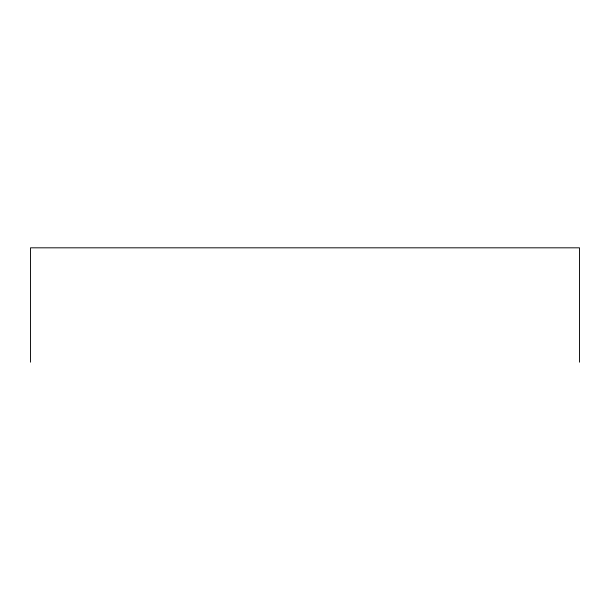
<?xml version="1.0" encoding="UTF-8"?>
<svg xmlns="http://www.w3.org/2000/svg" width="610" height="610" viewBox="0 0 610 610"><rect width="100%" height="100%" fill="white"/><g stroke="black" fill="none" stroke-linecap="round" stroke-linejoin="round"><path stroke-width="0.91" d="M579.5 362.18L579.5 247.82L30.5 247.82L30.5 362.18"/></g></svg>
